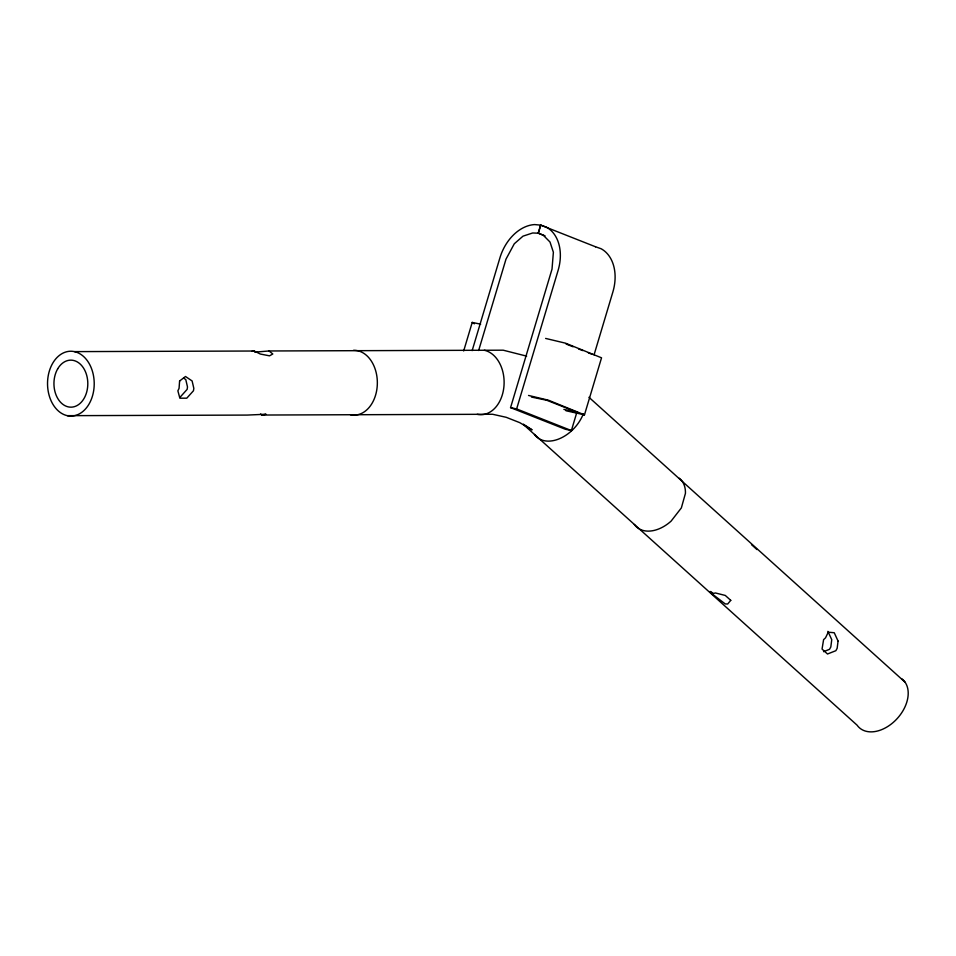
<?xml version="1.0" encoding="UTF-8"?>
<svg xmlns="http://www.w3.org/2000/svg" width="956" height="956" viewBox="0 0 956 956"><rect width="100%" height="100%" fill="white"/><g stroke="black" fill="none" stroke-linecap="round" stroke-linejoin="round"><path stroke-width="1.43" d="M463.684 350.936L472.216 322.423L480.653 324.18M472.156 350.625L499.928 257.809A40.953 29.636 -68.4 0 1 534.607 224.576L540.749 225.138L538.336 233.204L532.683 232.977L523.004 236.156L514.292 243.768L505.999 259.136L478.645 350.517M571.389 430.57L565.319 429.244L510.564 407.626L552.018 269.126L553.381 252.253L549.999 242.011L543.295 235.26L538.216 233.144L540.618 225.09L546.33 227.11A40.953 29.636 -68.4 0 1 558.089 270.452L516.634 408.941L571.389 430.57L576.946 412.012M594.046 354.903L612.844 292.07A40.953 29.636 -68.4 0 0 601.097 248.739L595.385 246.72M565.952 410.745L584.475 414.844L601.539 357.819L565.486 343.168L545.613 338.424M180.457 396.8L187.137 389.379L187.496 386.965L185.775 379.568L183.576 378.086M823.558 651.681L829.521 649.315L830.824 646.937L831.744 639.683L827.908 631.354M526.648 356.146L503.203 350.195L269.042 350.971L254.666 352.131M260.57 413.96L261.92 415.035L266.103 414.247L247.138 415.083L67.302 415.669A32.42 23.35 89.8 0 1 52.676 363.28A32.42 23.35 89.8 0 1 92.636 371.98A32.42 23.35 89.8 0 1 67.302 415.669M251.966 351.306L254.272 351.019L260.307 354.031L269.52 355.835L272.807 353.995L269.042 350.971M74.437 351.617L254.272 351.019M261.92 415.035L492.615 414.271L506.214 417.306L519.741 422.648L532.086 429.865L523.518 424.273M528.537 395.449L548.421 400.194L584.475 414.844M531.476 397.063L546.772 400.265L577.759 412.502L563.885 409.407M510.564 407.626L516.634 408.941M540.618 225.09L595.504 246.768M538.216 233.144L545.051 235.845M566.107 344.029L573.038 346.765M578.583 348.952L582.742 350.589M588.287 352.788L592.445 354.425M474.403 323.821L472.216 322.423M588.944 397.29L904.997 682.106M751.512 544.657L756.961 549.569M523.398 424.464L857.102 725.186A32.42 21.988 -48 0 0 896.13 719.701A32.42 21.988 -48 0 0 902.07 678.975M484.345 350.266A32.42 23.35 89.8 0 1 503.848 387.311A32.42 23.35 89.8 0 1 477.211 414.318M353.553 350.302A32.42 23.35 89.8 0 1 377.297 384.957A32.42 23.35 89.8 0 1 350.446 414.749M583.268 413.972A32.42 21.988 -48 0 1 559.439 438.732A32.42 21.988 -48 0 1 534.464 434.442M679.298 478.227A32.42 21.988 -48 0 1 685.44 493.356L681.353 507.923L671.1 521.128A32.42 21.988 -48 0 1 634.33 524.438M179.609 380.99L179.059 388.387L177.876 390.813L179.859 398.198L186.79 398.174L193.459 390.765L193.829 388.339L192.108 380.954L185.512 376.509L179.609 380.99M838.065 641.058L837.157 648.323L835.855 650.701L827.502 654L822.052 649.088L823.594 639.648L825.53 637.843L828.231 632.203L834.241 632.741L838.065 641.058M730.754 600.356L727.671 604.013L725.222 603.917L712.578 594.25L710.236 591.477L713.594 593.437L715.411 592.959L725.293 595.445L730.754 600.356M57.671 368.873A23.53 16.945 89.8 0 0 68.282 406.886A23.53 16.945 89.8 0 0 86.661 375.182A23.53 16.945 89.8 0 0 57.671 368.873"/></g></svg>
